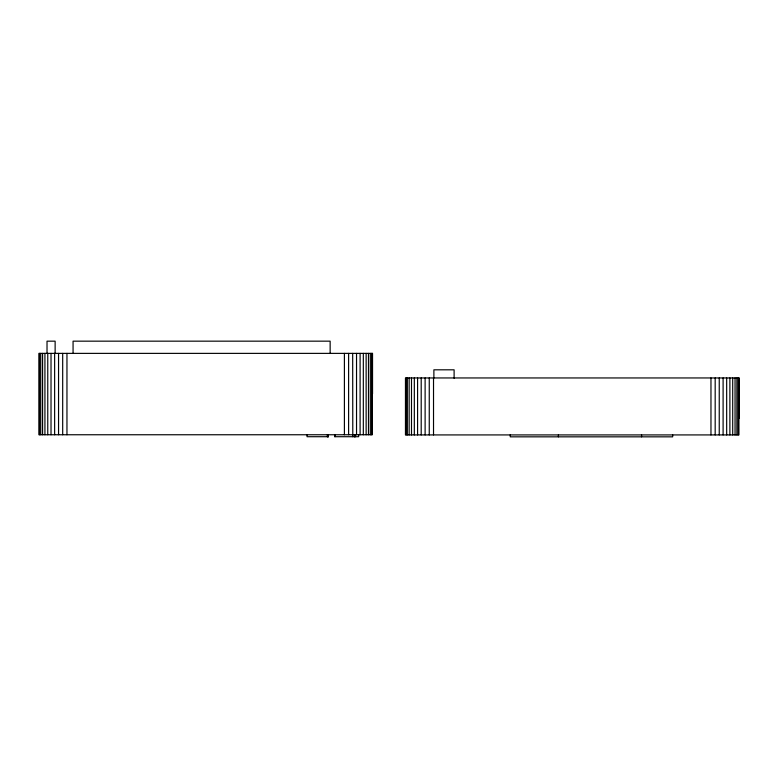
<?xml version="1.0" encoding="UTF-8"?>
<svg xmlns="http://www.w3.org/2000/svg" width="778" height="778" viewBox="0 0 778 778"><rect width="100%" height="100%" fill="white"/><g stroke="black" fill="none" stroke-linecap="round" stroke-linejoin="round"><path stroke-width="1.17" d="M328.287 436.711L307.038 436.711L307.038 434.678M739.1 418.389L739.1 377.952L405.464 377.952L405.464 434.921L738.935 434.921L738.896 377.952M738.196 377.952L738.196 434.921M736.892 377.952L736.892 434.921M735.045 377.952L735.045 434.921M732.701 377.952L732.701 434.921M729.89 377.952L729.89 434.921M726.671 377.952L726.671 434.921M723.102 377.952L723.102 434.921M719.242 377.952L719.242 434.921M715.177 377.952L715.177 434.921M710.966 377.952L710.966 434.921M672.669 434.795L672.669 436.837L510.251 436.837L510.251 434.795M641.558 434.795L641.558 436.837M558.429 434.795L558.429 436.837M454.109 378.254L454.109 369.813L433.881 369.813L433.881 377.952M433.521 377.952L433.521 434.921M429.252 377.952L429.252 434.921M425.119 377.952L425.119 434.921M421.199 377.952L421.199 434.921M417.582 377.952L417.582 434.921M414.324 377.952L414.324 434.921M411.494 377.952L411.494 434.921M409.15 377.952L409.15 434.921M407.341 377.952L407.341 434.921M406.106 377.952L406.106 434.921M372.536 393.804L372.536 353.377L38.9 353.377L38.9 434.756L372.37 434.756L372.37 353.377M371.631 353.377L371.631 434.756M370.328 353.377L370.328 434.756M368.48 353.377L368.48 434.756M366.137 353.377L366.137 434.756M363.326 353.377L363.326 434.756M360.107 353.377L360.107 434.756M358.639 434.678L358.639 436.711L334.793 436.711L334.793 434.678M356.538 353.377L356.538 434.756M355.225 434.678L355.225 436.711M355.05 434.678L355.05 436.711M354.739 434.678L354.739 436.711M354.535 434.678L354.535 436.711M352.677 353.377L352.794 436.711M348.612 353.377L348.612 434.756M344.401 353.377L344.401 434.756M334.88 434.678L334.88 436.711M330.154 353.377L330.144 341.163L73.064 341.163L73.064 353.377M328.287 434.678L328.199 436.711M328.131 436.711L327.995 434.678L327.946 436.711M327.801 434.678L327.801 436.711M327.382 434.678L327.382 436.711M66.957 353.377L66.957 434.756M62.687 353.377L62.687 434.756M58.554 353.377L58.554 434.756M55.131 353.377L55.131 341.163L47.02 341.163L47.02 353.377M54.635 353.377L54.635 434.756M51.017 353.377L51.017 434.756M47.759 353.377L47.759 434.756M44.93 353.377L44.93 434.756M42.586 353.377L42.586 434.756M40.777 353.377L40.777 434.756M39.542 353.377L39.542 434.756"/></g></svg>
